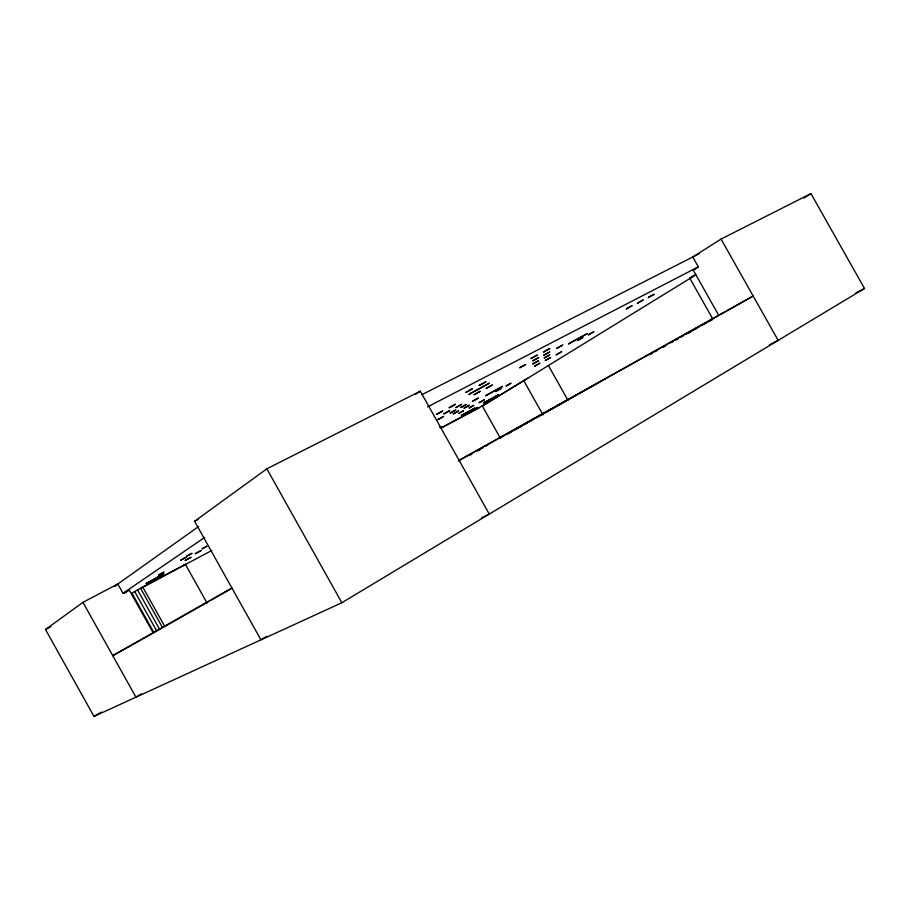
<?xml version="1.0" encoding="UTF-8"?>
<svg xmlns="http://www.w3.org/2000/svg" width="910" height="910" viewBox="0 0 910 910"><rect width="100%" height="100%" fill="white"/><g stroke="black" fill="none" stroke-linecap="round" stroke-linejoin="round"><path stroke-width="1.36" d="M459.084 460.289L753.173 296.034L718.786 315.451L693.204 270.043L698.334 266.857L692.772 256.995L721.061 239.068L810.958 193.591L864.5 288.47L341.853 602.727L94.003 716.409L45.5 629.527L82.958 602.329L117.788 584.027L122.998 593.343L129.243 590.021L153.267 632.996L112.76 655.666L231.891 587.951M266.914 636.272L260.92 639.844L194.581 521.282L266.846 468.821L420.295 391.198L489.273 514.082L481.709 517.733M117.788 584.027L114.455 586.438L198.642 526.492M122.998 593.343L204.739 537.378M124.67 593.149L129.243 590.021M415.608 394.394L420.295 391.198M207.082 603.125L185.367 564.291L142.733 587.041L131.859 593.092L153.813 632.359M183.149 565.758L185.367 564.291M803.814 198.05L810.958 193.591M527.652 378.287L482.243 405.894L500.227 437.915M706.695 322.606L712.848 319.126L689.78 278.176L695.775 274.479M439.917 427.347L441.27 426.506L440.235 426.995M141.585 693.864L135.943 697.174L82.958 602.329M94.003 716.409L101.385 712.098M153.267 632.996L208.879 601.43M211.359 600.02L231.129 588.793M469.367 455.466L471.835 454.067M479.229 449.881L482.926 447.8M485.394 446.4L487.862 445.001M500.193 438.028L503.901 435.935M506.37 434.548L513.763 430.362M516.232 428.963L534.727 418.509M537.196 417.11L569.273 398.978M477.557 451.041L480.025 449.642M508.428 433.592L510.897 432.193M514.605 430.1L522.01 425.914M524.49 424.515L526.958 423.127M529.427 421.728L531.895 420.329M535.603 418.236L543.008 414.05M545.477 412.651L604.763 379.151M650.093 354.536L652.55 353.148M655.007 351.76L657.475 350.373M671.011 342.729L673.468 341.341M675.925 339.953L678.394 338.565M680.851 337.178L683.308 335.79M685.776 334.402L693.158 330.239M695.615 328.851L699.312 326.77M701.769 325.382L704.238 323.994M663.163 347.29L665.619 345.902M689.041 332.696L691.509 331.297M693.966 329.909L696.434 328.521M703.828 324.347L706.296 322.959M709.993 320.877L712.462 319.49M458.265 460.995L718.786 315.451M440.906 427.95L486.167 403.801L694.046 275.946L689.78 278.176M211.893 550.425L140.641 588.44L162.139 626.899M441.509 427.871L479.581 407.555M45.5 629.527L50.892 626.671M855.775 292.997L864.5 288.47M427.541 406.884L698.334 266.857M693.204 270.043L695.661 268.769M194.581 521.282L198.312 519.371M769.371 344.89L778.164 340.374L721.061 239.068M422.229 394.519L699.028 253.81M548.446 365.592L567.567 399.604M523.637 380.425L543.031 414.937M266.846 468.821L341.853 602.727M142.733 587.041L164.664 626.273M137.637 590.044L159.512 629.174M134.703 591.591L156.611 630.789M146.51 583.276L146.078 583.731L163.936 573.766L146.51 583.276M158.749 574.949L163.777 572.208L158.749 574.949M180.771 560.128L185.981 557.295L180.771 560.128M186.573 556.226L191.828 553.371L186.573 556.226M185.253 560.401L190.884 557.341L185.253 560.401M195.263 553.724L200.962 550.618L195.263 553.724M202.111 548.81L206.775 546.273L202.111 548.81M465.636 392.449C465.806 393.131 480.798 383.815 465.636 392.449M436.436 414.368C437.846 414.243 449.927 406.69 436.436 414.368M479.251 385.362C478.592 386.5 494.733 376.569 479.251 385.362M449.176 407.691C450.097 407.839 462.803 399.945 449.176 407.691M470.754 393.245L468.843 394.599L489.409 383.155L470.754 393.245M443.875 413.822C444.967 413.8 456.752 406.497 443.875 413.822M437.881 419.555C439.166 419.385 450.143 412.594 437.881 419.555M455.842 407.532C456.297 407.851 468.957 400.082 455.842 407.532M474.11 394.622C473.53 395.577 488.26 386.602 474.11 394.622M450.2 412.981C450.916 413.117 462.724 405.871 450.2 412.981M486.304 388.24C484.78 389.708 500.853 379.993 486.304 388.24M531.588 358.13L530.894 358.608L537.355 355.014L531.588 358.13M460.79 407.475C460.813 407.987 473.564 400.229 460.79 407.475M520.281 367.412L519.644 367.856L525.809 364.421L520.281 367.412M453.248 413.834C453.624 414.107 465.397 406.952 453.248 413.834M544.157 351.59L543.463 352.068L549.856 348.507L544.157 351.59M472.813 401.048C471.949 402.049 485.94 393.609 472.813 401.048M533.34 360.485L532.691 360.94L538.811 357.528L533.34 360.485M464.1 408.101C463.725 408.783 476.533 401.048 464.1 408.101M544.305 354.866L543.645 355.321L549.708 351.931L544.305 354.866M458.845 413.39L463.452 410.876L458.845 413.39M487.191 394.747L485.53 395.873L502.695 386.306L487.191 394.747M533.328 363.579L532.714 364L538.538 360.758L533.328 363.579M557.022 348.12C554.395 350.168 571.412 339.919 557.022 348.12M469.128 407.93L473.689 405.45L469.128 407.93M544.669 357.63L544.043 358.062L549.822 354.843L544.669 357.63M479.286 402.55C477.67 403.847 491.639 395.588 479.286 402.55M495.825 391.311C493.504 393.006 508.963 383.929 495.825 391.311M535.103 365.82L534.511 366.218L540.017 363.147L535.103 365.82M462.473 414.846L461.199 415.699L475.054 407.964L462.473 414.846M506.142 385.851C505.971 386.454 517.289 379.515 506.142 385.851M570.684 342.57L568.534 344.014L587.268 333.572L570.684 342.57M545.818 360.178L545.226 360.576L550.687 357.539L545.818 360.178M465.328 414.277L464.077 415.108L477.636 407.543L465.328 414.277M484.996 402.106L483.574 403.05L498.35 394.803L484.996 402.106M556.397 354.616C553.564 356.618 569.808 347.051 556.397 354.616M577.77 340.295C576.235 341.671 590.226 333.208 577.77 340.295M626.956 308.513L626.228 309.082L632.188 305.601L626.956 308.513M588.497 334.664C586.62 336.268 601.373 327.281 588.497 334.664M638.092 302.723L637.341 303.303L643.29 299.913L638.092 302.723M649.058 297.024L648.284 297.604L654.21 294.226L649.058 297.024"/></g></svg>
